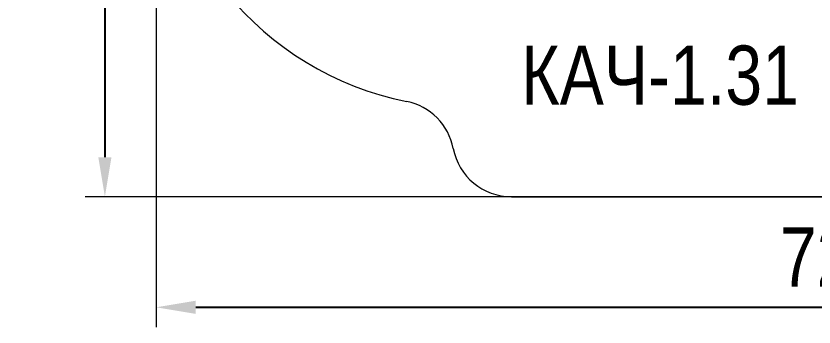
# Model space of a CAD drawing. Header units: millimetres. Extents: x -4075 to 3853, y -2344 to 2376.
# Drawn here: x -4075 to -35, y -2344 to -769 of the extents above; entities that cross this region are included whole.
import ezdxf

# ---------------------------------------------------------------- set-up
doc = ezdxf.new("R2010")
doc.units = ezdxf.units.MM
for name, color, linetype in [('DIKOM_АРТИКУЛ', 7, 'Continuous'), ('DIKOM_ЗОНА', 80, 'Continuous'), ('DIKOM_РАЗМЕР_ЗОНА', 7, 'Continuous')]:
    doc.layers.add(name, color=color, linetype=linetype)
doc.styles.add('style1', font='arialbd.ttf', dxfattribs={"width": 0.8})
doc.dimstyles.new('1-50', dxfattribs={"dimtxt": 300, "dimasz": 200, "dimexe": 100, "dimexo": 0, "dimgap": 100, "dimtad": 1, "dimtxsty": 'style1', "dimcen": 200, "dimclrd": 7, "dimclre": 7, "dimclrt": 7, "dimadec": 1, "dimazin": 2, "dimtfac": 1, "dimtmove": 0, "dimatfit": 2, "dimfxl": 0, "dimlwd": 25, "dimlwe": 18, "dimarcsym": 0})

# ---------------------------------------------------------------- blocks, each defined once
blk = doc.blocks.new('*D0')
at = {"layer": 'Defpoints', "color": 0, "transparency": 16777216}
for p in [(-3364.5, 346.2), (3853.1, 341.5), (3853.1, -2244)]:
    blk.add_point(p, dxfattribs=at)
at = {"layer": 'DIKOM_РАЗМЕР_ЗОНА', "color": 7, "lineweight": 18, "transparency": 16777216}
for p, q in [((-3364.5, 346.2), (-3364.5, -2344)), ((3853.1, 341.5), (3853.1, -2344))]:
    blk.add_line(p, q, dxfattribs=at)
at = {"layer": 'DIKOM_РАЗМЕР_ЗОНА', "color": 7, "lineweight": 25, "transparency": 16777216}
blk.add_line((-3164.5, -2244), (3653.1, -2244), dxfattribs=at)
at = {"layer": 'DIKOM_РАЗМЕР_ЗОНА', "color": 7, "transparency": 16777216}
for points in [[(-3164.5, -2210.7), (-3164.5, -2277.4), (-3364.5, -2244)], [(3653.1, -2210.7), (3653.1, -2277.4), (3853.1, -2244)]]:
    blk.add_solid(points, dxfattribs=at)
at = {"layer": 'DIKOM_РАЗМЕР_ЗОНА', "color": 7, "transparency": 16777216, "insert": (164.8, -1990.9), "char_height": 300, "attachment_point": 5, "style": 'style1'}
blk.add_mtext('{\\fArial|b0|i0|c204|p34;7220}', dxfattribs=at)
blk = doc.blocks.new('*D2')
at = {"layer": 'Defpoints', "color": 0, "transparency": 16777216}
for p in [(2054.9, 2376.2), (-3624.5, -1683.8), (2044.3, -1683.8)]:
    blk.add_point(p, dxfattribs=at)
at = {"layer": 'DIKOM_РАЗМЕР_ЗОНА', "color": 7, "lineweight": 18, "transparency": 16777216}
for p, q in [((2054.9, 2376.2), (-3724.5, 2376.2)), ((2044.3, -1683.8), (-3724.5, -1683.8))]:
    blk.add_line(p, q, dxfattribs=at)
at = {"layer": 'DIKOM_РАЗМЕР_ЗОНА', "color": 7, "lineweight": 25, "transparency": 16777216}
blk.add_line((-3624.5, 2176.2), (-3624.5, -1483.8), dxfattribs=at)
at = {"layer": 'DIKOM_РАЗМЕР_ЗОНА', "color": 7, "transparency": 16777216}
for points in [[(-3657.8, 2176.2), (-3591.1, 2176.2), (-3624.5, 2376.2)], [(-3657.8, -1483.8), (-3591.1, -1483.8), (-3624.5, -1683.8)]]:
    blk.add_solid(points, dxfattribs=at)
at = {"layer": 'DIKOM_РАЗМЕР_ЗОНА', "color": 7, "transparency": 16777216, "insert": (-3877.6, 411.6), "char_height": 300, "attachment_point": 5, "rotation": 90, "style": 'style1'}
blk.add_mtext('{\\fArial|b0|i0|c204|p34;4000}', dxfattribs=at)

msp = doc.modelspace()

# ---------------------------------------------------------------- linework, layer by layer
at = {"layer": 'DIKOM_ЗОНА', "color": 3, "lineweight": 15}
msp.add_line((-1566.242, -1683.815), (2044.306, -1683.815), dxfattribs=at)
for centre, radius, start, end in [((-1785.694, 346.185), 1578.802, 101.357727, 258.642273), ((-2155.694, -1495.823), 300, 10.759147, 78.642273), ((-1566.242, -1383.815), 300, 190.759147, 270)]:
    msp.add_arc(centre, radius, start, end, dxfattribs=at)

# ---------------------------------------------------------------- texts
at = {"layer": 'DIKOM_АРТИКУЛ', "insert": (-1517.439, -918.338), "char_height": 300, "width": 1618.01099, "attachment_point": 1, "style": 'style1'}
msp.add_mtext('{\\fArial|b0|i0|c204|p34;КАЧ-1.31}', dxfattribs=at)

# ---------------------------------------------------------------- dimensions: what is measured, and where the dimension line sits
at = {"layer": 'DIKOM_РАЗМЕР_ЗОНА'}
dim = msp.add_linear_dim(base=(-3624.476, -1683.815), p1=(2054.853, 2376.185), p2=(2044.306, -1683.815), angle=90, text='{\\fArial|b0|i0|c204|p34;4000}', dimstyle='1-50', dxfattribs=at)
dim.commit()
dim.dimension.update_dxf_attribs({"geometry": '*D2', "text_midpoint": (-3624.476, 411.65), "dimtype": 160})
dim = msp.add_linear_dim(base=(3853.1, -2244.036), p1=(-3364.496, 346.185), p2=(3853.1, 341.49), text='{\\fArial|b0|i0|c204|p34;7220}', dimstyle='1-50', dxfattribs=at)
dim.commit()
dim.dimension.update_dxf_attribs({"geometry": '*D0', "text_midpoint": (164.828, -2244.036), "dimtype": 160})

doc.saveas('drawing.dxf')
